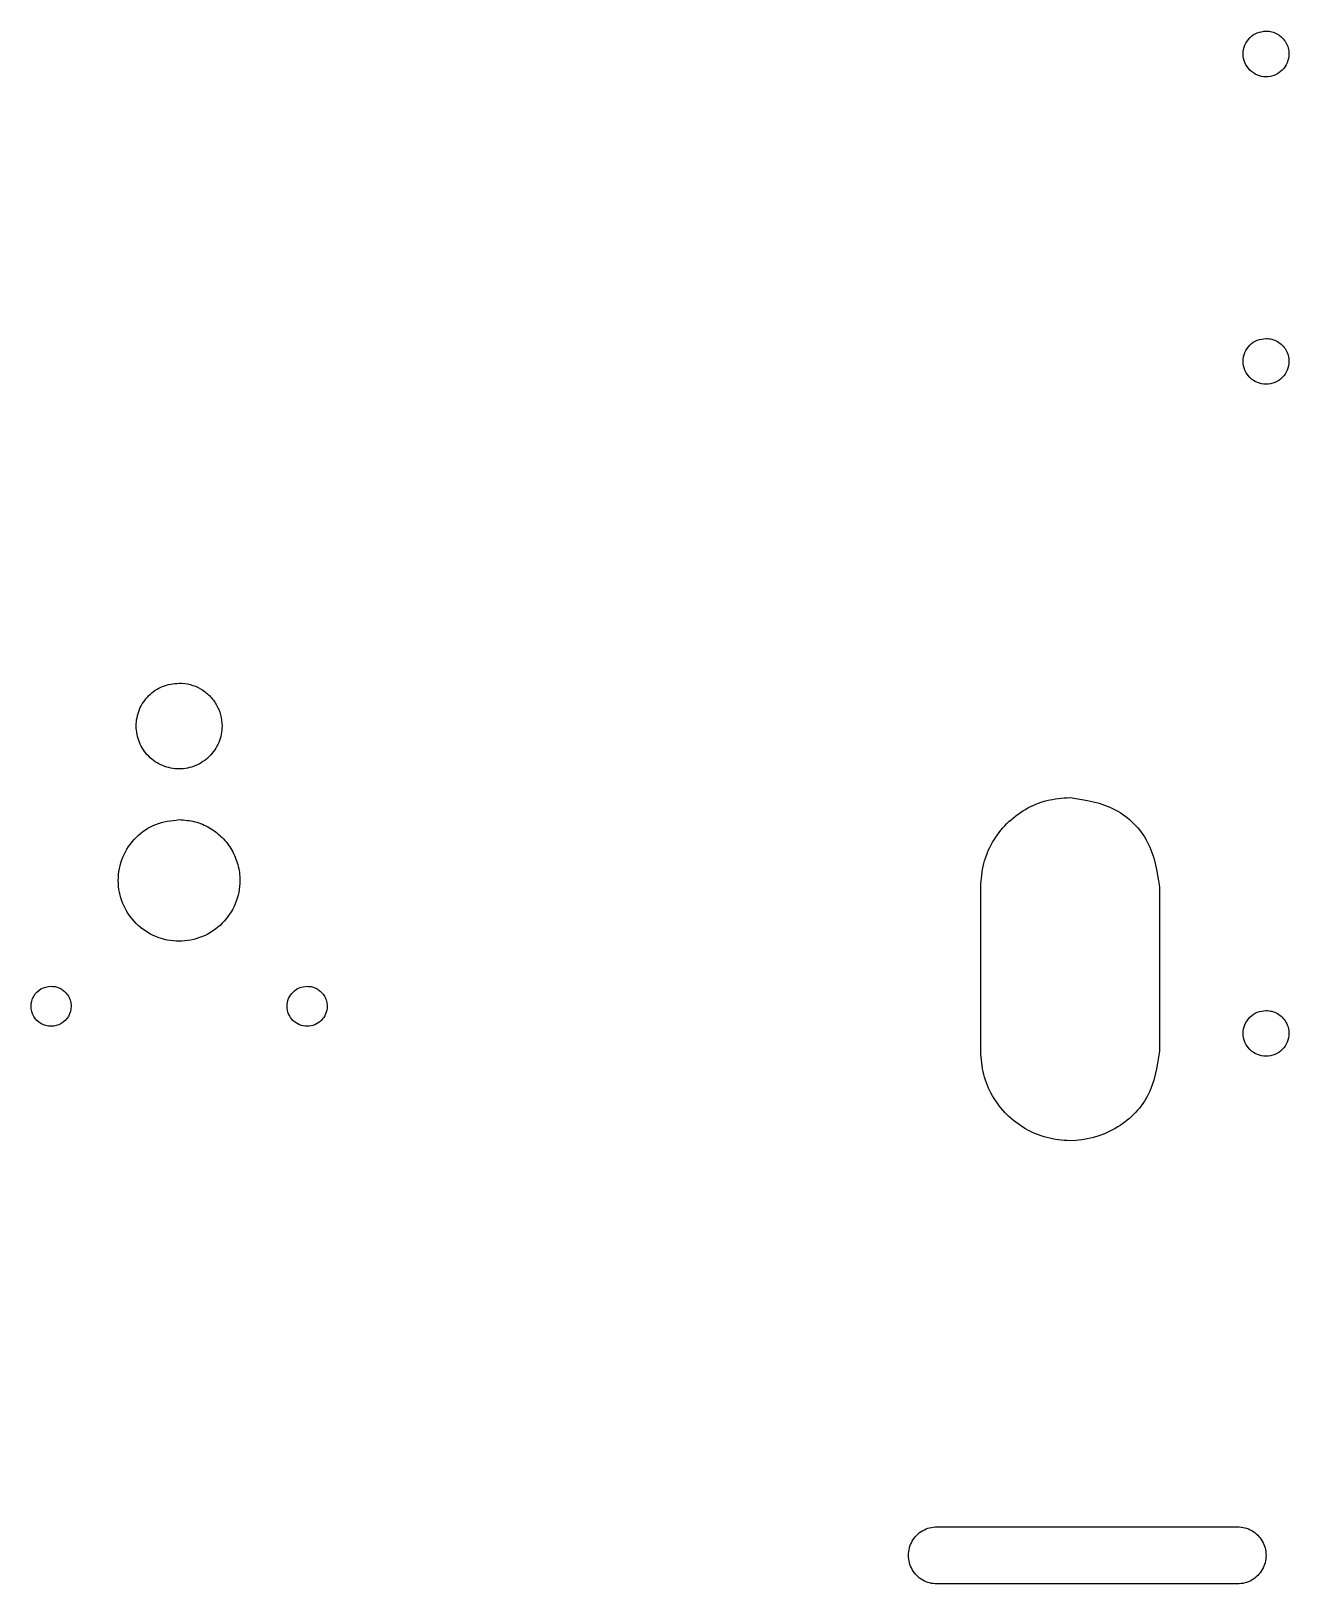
# Model space of a CAD drawing. Extents: x -2460 to 46339, y -15816 to 2995.
# Drawn here: x 11850 to 20292, y -12502 to -2076 of the extents above; entities that cross this region are included whole.
import ezdxf

# ---------------------------------------------------------------- set-up
doc = ezdxf.new("R2010")
doc.units = 0
doc.layers.add('Layer_1', color=7, linetype='CONTINUOUS')

msp = doc.modelspace()

# ---------------------------------------------------------------- linework, layer by layer
at = {"layer": 'Layer_1', "color": 7}
for points in [[(20138.769983, -2076.162865)], [(20138.769983, -4140.146469)], [(12843.735329, -6453.754445)], [(18823.576538, -7221.752394)], [(18823.576538, -7221.752394)], [(12843.735329, -7370.561137)], [(11984.540248, -8488.944695)], [(13702.929434, -8488.944695)], [(20138.769983, -8652.161665)], [(18823.576563, -9525.75253)], [(17930.773753, -12117.767295)]]:
    msp.add_lwpolyline(points, close=True, dxfattribs=at)
for points in [[(18223.576565, -8925.752557), (18223.576565, -7821.752367)], [(19423.576536, -7821.752367), (19423.576536, -8925.752557)], [(17930.773753, -12117.767295), (19946.77349, -12117.767295)], [(17738.773651, -12309.766412), (17738.773651, -12309.767397)], [(20138.773592, -12309.767397), (20138.773592, -12309.766412)], [(19946.77349, -12501.766513), (17930.773753, -12501.766513)]]:
    msp.add_lwpolyline(points, dxfattribs=at)
for points, knots in [([(20138.769983, -2076.162865), (20118.543337, -2078.496837), (20078.450226, -2083.12322), (20027.357556, -2118.612852), (19993.12283, -2169.35592), (19981.190812, -2229.801442), (19993.178849, -2290.043384), (20027.29647, -2341.237778), (20078.483896, -2375.353648), (20138.751662, -2387.341707), (20199.099454, -2375.411349), (20250.20651, -2341.169976), (20284.353254, -2290.101953), (20295.049333, -2236.43657), (20288.831539, -2189.556678), (20273.318107, -2152.091619), (20248.635998, -2119.862999), (20216.447908, -2095.342533), (20178.982543, -2079.226238), (20152.211247, -2077.186813), (20138.769983, -2076.162865)], [0, 0, 0, 0, 60.290652, 119.507691, 179.798343, 240.088995, 299.306034, 359.596686, 419.887338, 479.104377, 539.395029, 599.685681, 658.90272, 719.193372, 759.401977, 799.277842, 839.486448, 879.695053, 919.570918, 959.779524, 959.779524, 959.779524, 959.779524]), ([(20138.769983, -4140.146469), (20118.543337, -4142.480442), (20078.450226, -4147.106825), (20027.357556, -4182.596457), (19993.12283, -4233.339525), (19981.190812, -4293.785047), (19993.178849, -4354.026989), (20027.29647, -4405.221383), (20078.483896, -4439.337253), (20138.751662, -4451.325312), (20199.099454, -4439.394953), (20250.20651, -4405.153581), (20284.353254, -4354.085557), (20295.049333, -4300.420175), (20288.831539, -4253.540283), (20273.318107, -4216.075224), (20248.635998, -4183.846604), (20216.447908, -4159.326138), (20178.982543, -4143.209843), (20152.211247, -4141.170418), (20138.769983, -4140.146469)], [0, 0, 0, 0, 60.290652, 119.507691, 179.798343, 240.088995, 299.306034, 359.596686, 419.887338, 479.104377, 539.395029, 599.685681, 658.90272, 719.193372, 759.401977, 799.277842, 839.486448, 879.695053, 919.570918, 959.779524, 959.779524, 959.779524, 959.779524]), ([(12843.735329, -6453.754445), (12805.810429, -6458.130636), (12730.63597, -6466.805091), (12634.837369, -6533.348041), (12570.647364, -6628.491138), (12548.274867, -6741.826307), (12570.752398, -6854.779764), (12634.722833, -6950.769096), (12730.6991, -7014.736247), (12843.700976, -7037.21382), (12956.852901, -7014.844435), (13052.678475, -6950.641966), (13116.703515, -6854.889579), (13136.75863, -6754.267152), (13125.100285, -6666.367498), (13096.012649, -6596.120627), (13049.733771, -6535.692064), (12989.3812, -6489.716264), (12919.133756, -6459.49826), (12868.937657, -6455.674346), (12843.735329, -6453.754445)], [0, 0, 0, 0, 113.044788, 224.076554, 337.121342, 450.16613, 561.197896, 674.242684, 787.287471, 898.319238, 1011.364025, 1124.408813, 1235.440579, 1348.485367, 1423.876379, 1498.643504, 1574.034516, 1649.425528, 1724.192653, 1799.583665, 1799.583665, 1799.583665, 1799.583665]), ([(18223.576565, -7821.752367), (18227.576312, -7769.244425), (18235.542707, -7664.663064), (18298.497822, -7518.358378), (18394.277808, -7392.453636), (18520.18255, -7296.67365), (18666.487236, -7233.718535), (18771.068597, -7225.75214), (18823.576538, -7221.752394)], [0, 0, 0, 0, 157.064921, 312.830074, 469.894996, 626.959917, 782.72507, 939.789991, 939.789991, 939.789991, 939.789991]), ([(18823.576563, -7221.752394), (18928.712056, -7238.255492), (19135.864755, -7270.772213), (19374.556716, -7509.464174), (19407.073437, -7716.616874), (19423.576536, -7821.752367)], [0, 0, 0, 0, 313.715465, 618.126225, 931.84169, 931.84169, 931.84169, 931.84169]), ([(12843.735329, -7370.561137), (12790.00823, -7376.760759), (12683.510768, -7389.049606), (12547.795686, -7483.319061), (12456.859579, -7618.10551), (12425.165115, -7778.664137), (12457.008377, -7938.682003), (12547.633426, -8074.667287), (12683.600203, -8165.287683), (12843.686662, -8197.131006), (13003.985693, -8165.440951), (13139.738985, -8074.487187), (13230.441391, -7938.837574), (13258.852888, -7796.288718), (13242.336851, -7671.763844), (13201.129246, -7572.247152), (13135.567309, -7486.63977), (13050.067584, -7421.507196), (12950.55008, -7378.698232), (12879.438732, -7373.281005), (12843.735329, -7370.561137)], [0, 0, 0, 0, 160.147252, 317.442714, 477.589966, 637.737218, 795.032681, 955.179932, 1115.327184, 1272.622647, 1432.769899, 1592.91715, 1750.212613, 1910.359865, 2017.164111, 2123.084515, 2229.888761, 2336.693008, 2442.613411, 2549.417658, 2549.417658, 2549.417658, 2549.417658]), ([(11984.540248, -8488.944695), (11960.847751, -8492.638652), (11914.165469, -8499.917005), (11862.7721, -8553.423906), (11843.729274, -8623.221269), (11862.772191, -8693.751674), (11914.165111, -8745.102935), (11984.54164, -8764.162428), (12054.909903, -8745.095834), (12106.327131, -8693.779448), (12122.092903, -8634.993001), (12115.838109, -8588.172048), (12102.271499, -8555.380277), (12080.672591, -8527.18288), (12052.508559, -8505.726759), (12019.726215, -8491.625184), (11996.301346, -8489.840663), (11984.540248, -8488.944695)], [0, 0, 0, 0, 70.272251, 138.460247, 208.732498, 279.004748, 347.192745, 417.464996, 487.737246, 555.925243, 626.197494, 661.380029, 696.271417, 731.453952, 766.636488, 801.527875, 836.710411, 836.710411, 836.710411, 836.710411]), ([(13702.929434, -8488.944695), (13685.231116, -8490.986921), (13650.149638, -8495.035007), (13605.443544, -8526.08844), (13575.488155, -8570.488631), (13565.047637, -8623.378472), (13575.537171, -8676.09018), (13605.390094, -8720.885282), (13650.179099, -8750.736672), (13702.913403, -8761.226226), (13755.717729, -8750.787161), (13800.43641, -8720.825955), (13830.314816, -8676.141427), (13839.673887, -8629.18421), (13834.233316, -8588.164298), (13820.659062, -8555.382366), (13799.062213, -8527.182319), (13770.897629, -8505.726907), (13738.11543, -8491.625147), (13714.690542, -8489.84065), (13702.929434, -8488.944695)], [0, 0, 0, 0, 52.754329, 104.569246, 157.323575, 210.077905, 261.892822, 314.647151, 367.40148, 419.216397, 471.970726, 524.725055, 576.539973, 629.294302, 664.476837, 699.368225, 734.55076, 769.733296, 804.624683, 839.807219, 839.807219, 839.807219, 839.807219]), ([(20138.769983, -8652.161665), (20118.543337, -8654.495638), (20078.450226, -8659.122021), (20027.357556, -8694.611653), (19993.12283, -8745.354721), (19981.190812, -8805.800243), (19993.178849, -8866.042185), (20027.29647, -8917.236579), (20078.483896, -8951.352449), (20138.751662, -8963.340508), (20199.099454, -8951.410149), (20250.20651, -8917.168777), (20284.353254, -8866.100753), (20295.049333, -8812.435371), (20288.831539, -8765.555479), (20273.318107, -8728.09042), (20248.635998, -8695.8618), (20216.447908, -8671.341333), (20178.982543, -8655.225038), (20152.211247, -8653.185614), (20138.769983, -8652.161665)], [0, 0, 0, 0, 60.290652, 119.507691, 179.798343, 240.088995, 299.306034, 359.596686, 419.887338, 479.104377, 539.395029, 599.685681, 658.90272, 719.193372, 759.401977, 799.277842, 839.486448, 879.695053, 919.570918, 959.779524, 959.779524, 959.779524, 959.779524]), ([(19423.576536, -8925.752557), (19407.066824, -9031.515494), (19374.537073, -9239.904471), (19135.94158, -9469.443656), (18875.839671, -9539.827084), (18666.507085, -9511.903826), (18520.177203, -9451.338602), (18394.279246, -9354.914883), (18298.497443, -9229.182574), (18235.542802, -9082.832796), (18227.576344, -8978.257469), (18223.576565, -8925.752557)], [0, 0, 0, 0, 313.715465, 618.126225, 931.84169, 1088.906636, 1244.671789, 1401.73671, 1558.801631, 1714.566785, 1871.631706, 1871.631706, 1871.631706, 1871.631706]), ([(17738.773651, -12309.767397), (17740.053571, -12292.964846), (17742.602819, -12259.498791), (17762.748467, -12212.681265), (17793.39808, -12172.391724), (17833.687621, -12141.742111), (17880.505147, -12121.596463), (17913.971202, -12119.047215), (17930.773753, -12117.767295)], [0, 0, 0, 0, 50.260804, 100.105681, 150.366485, 200.627289, 250.472166, 300.73297, 300.73297, 300.73297, 300.73297]), ([(19946.77349, -12117.767295), (19963.576041, -12119.047215), (19997.042096, -12121.596463), (20043.859623, -12141.742111), (20084.149163, -12172.391724), (20114.798776, -12212.681265), (20134.944425, -12259.498791), (20137.493672, -12292.964846), (20138.773592, -12309.767397)], [0, 0, 0, 0, 50.260804, 100.105681, 150.366485, 200.627289, 250.472166, 300.73297, 300.73297, 300.73297, 300.73297]), ([(17930.773753, -12501.766513), (17913.971202, -12500.486594), (17880.505147, -12497.937346), (17833.687621, -12477.791697), (17793.39808, -12447.142084), (17762.748467, -12406.852544), (17742.602819, -12360.035017), (17740.053571, -12326.568963), (17738.773651, -12309.766412)], [0, 0, 0, 0, 50.260804, 100.105681, 150.366485, 200.627289, 250.472166, 300.73297, 300.73297, 300.73297, 300.73297]), ([(20138.773592, -12309.766412), (20137.493672, -12326.568963), (20134.944425, -12360.035017), (20114.798776, -12406.852544), (20084.149163, -12447.142084), (20043.859623, -12477.791697), (19997.042096, -12497.937346), (19963.576041, -12500.486594), (19946.77349, -12501.766513)], [0, 0, 0, 0, 50.260804, 100.105681, 150.366485, 200.627289, 250.472166, 300.73297, 300.73297, 300.73297, 300.73297])]:
    msp.add_open_spline(points, degree=3, knots=knots, dxfattribs=at)

doc.saveas('drawing.dxf')
